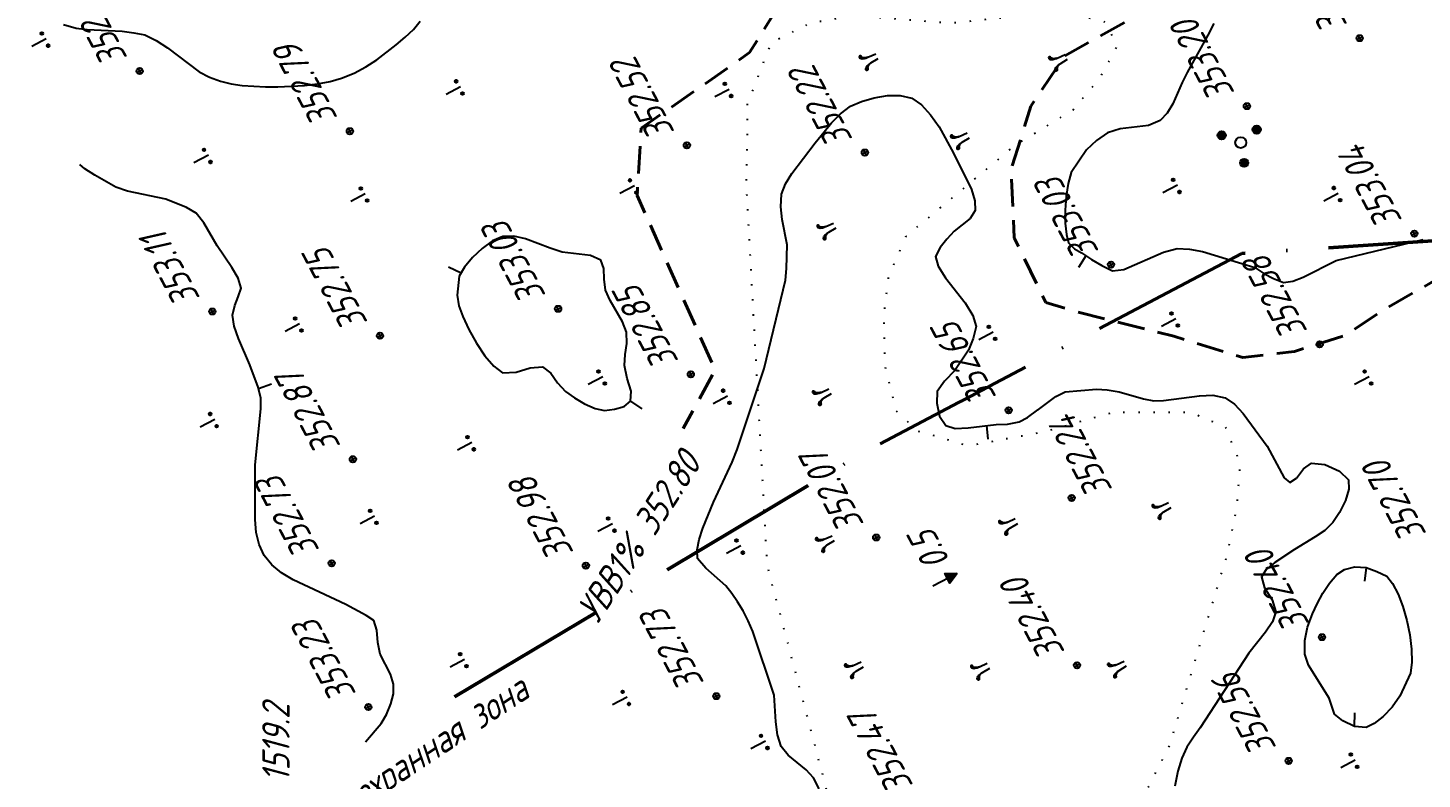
# Model space of a CAD drawing. Extents: x 1519167 to 1519613, y 2186570 to 2187012.
# Drawn here: x 1519181.7 to 1519283.6, y 2186804.1 to 2186859 of the extents above; entities that cross this region are included whole.
import ezdxf

# ---------------------------------------------------------------- set-up
doc = ezdxf.new("R2010")
doc.units = 0
for name, pattern in [('ACAD_ISO10W100', [18, 12, -3, 0, -3]), ('IZ_HIDDEN', [3, 2, -1]), ('ИИDot', [1, 0, -1])]:
    doc.linetypes.add(name, pattern=pattern)
for name, color, linetype, lineweight in [('ИИ_ГЕОСЕТКА_025', 3, 'Continuous', 25), ('ИИ_ГИДРОЛОГИЯ_025', 150, 'Continuous', 25), ('ИИ_ГРАНИЦА_025', 7, 'Continuous', 25), ('ИИ_КОНТУР_025', 7, 'ИИDot', 25), ('ИИ_ОТМЕТКА_025', 7, 'Continuous', 25), ('ИИ_РАЗМЕР_025', 7, 'Continuous', 25), ('ИИ_РЕЛЬЕФ_025', 34, 'Continuous', 25), ('ИИ_УГОДЬЯ_025', 7, 'Continuous', 25)]:
    doc.layers.add(name, color=color, linetype=linetype, lineweight=lineweight)
doc.styles.add('VNIPISIMPLEXCUR', font='simplex.shx', dxfattribs={"width": 0.8, "oblique": 15})
doc.dimstyles.new('ИИ-1000-м-dm$2', dxfattribs={"dimtxt": 2.5, "dimasz": 2.5, "dimexe": 1.25, "dimexo": 0, "dimgap": 1, "dimtad": 2, "dimtoh": 1, "dimzin": 1, "dimdsep": 46, "dimtxsty": 'VNIPISIMPLEXCUR', "dimcen": 2.5, "dimaunit": 1, "dimazin": 0, "dimtfac": 1, "dimtmove": 1, "dimatfit": 2, "dimfxl": 1, "dimarcsym": 0})

# ---------------------------------------------------------------- blocks, each defined once
blk = doc.blocks.new('ИИ05403')
at = {"linetype": 'Continuous', "lineweight": 25}
for points in [[(-0.3719088392116541, 1.104243413491141), (-0.4306105260804169, 1.161016916086846), (-0.4798441994880011, 1.183726317125126), (-0.5215034655360838, 1.187511217298173), (-0.5574819132791243, 1.17426406136525), (-0.5839923646082087, 1.138307515048564), (-0.5858859707098906, 1.08721135738517), (-0.5707371389436682, 1.060717056173841), (-0.5328650850989455, 1.036115210376295), (-0.476057004331866, 1.020975609684107), (-0.4211425126192358, 1.002051108818872), (-0.3643344318521553, 0.954739851328526), (-0.322675165804073, 0.896073893319038), (-0.2829095058576687, 0.8090211893389565), (-0.2507182532707636, 0.7087213400804719), (-0.2324430663398145, 0.6261047306790769), (-0.2355694385517691, 0.6879043838014546), (-0.2545054654741268, 0.7863117883006762), (-0.2772286875526238, 0.8790418478675857), (-0.3018455327800301, 0.9698794520207132), (-0.3283559670618868, 1.041792555308606)], [(0.4211425126192356, 1.002051108818872), (0.4760570043318644, 1.020975609684106), (0.5328650850989461, 1.036115210376295), (0.5707371389436685, 1.060717056173841), (0.5858859707098905, 1.08721135738517), (0.5839923646082088, 1.138307515048563), (0.5574819132791244, 1.17426406136525), (0.5215034655360838, 1.187511217298173), (0.4798441994880007, 1.183726317125126), (0.4306105260804167, 1.161016916086846), (0.3719088392116541, 1.10424341349114), (0.3283559670618868, 1.041792555308606), (0.3018455327800298, 0.9698794520207127), (0.2772286875526236, 0.8790418478675848), (0.2545054654741267, 0.7863117883006753), (0.235569438551769, 0.6879043838014544), (0.2324430663398145, 0.6261047306790771), (0.2507182532707635, 0.7087213400804713), (0.2829095058576688, 0.809021189338957), (0.322675165804073, 0.8960738933190379), (0.3643344318521551, 0.9547398513285258)]]:
    blk.add_hatch(color=0, dxfattribs=at).paths.add_polyline_path(points)
at = {"color": 0, "linetype": 'Continuous', "lineweight": 25}
for points in [[(-0.2324430663398145, 0.6261047306790772), (-0.2507182532707635, 0.7087213400804713), (-0.2829095058576687, 0.8090211893389567), (-0.322675165804073, 0.896073893319038), (-0.3643344318521553, 0.9547398513285261), (-0.4211425126192356, 1.002051108818872), (-0.4760570043318655, 1.020975609684106), (-0.5328650850989458, 1.036115210376295), (-0.5707371389436684, 1.060717056173841), (-0.5858859707098905, 1.08721135738517), (-0.5839923646082088, 1.138307515048563), (-0.5574819132791244, 1.17426406136525), (-0.5215034655360835, 1.187511217298173), (-0.4798441994880012, 1.183726317125126), (-0.4306105260804163, 1.161016916086846), (-0.3719088392116543, 1.104243413491141), (-0.3283559670618867, 1.041792555308606), (-0.30184553278003, 0.9698794520207132), (-0.2772286875526238, 0.8790418478675852), (-0.2545054654741268, 0.786311788300676), (-0.235569438551769, 0.6879043838014545), (-0.2324430663398145, 0.6261047306790772), (-0.2000000000000002, 0)], [(0.2324430663398145, 0.6261047306790772), (0.2507182532707635, 0.7087213400804713), (0.2829095058576687, 0.8090211893389567), (0.322675165804073, 0.896073893319038), (0.3643344318521553, 0.9547398513285261), (0.4211425126192356, 1.002051108818872), (0.4760570043318655, 1.020975609684106), (0.5328650850989458, 1.036115210376295), (0.5707371389436684, 1.060717056173841), (0.5858859707098905, 1.08721135738517), (0.5839923646082088, 1.138307515048563), (0.5574819132791244, 1.17426406136525), (0.5215034655360835, 1.187511217298173), (0.4798441994880012, 1.183726317125126), (0.4306105260804163, 1.161016916086846), (0.3719088392116543, 1.104243413491141), (0.3283559670618867, 1.041792555308606), (0.30184553278003, 0.9698794520207132), (0.2772286875526238, 0.8790418478675852), (0.2545054654741268, 0.786311788300676), (0.235569438551769, 0.6879043838014545), (0.2324430663398145, 0.6261047306790772), (0.2000000000000002, 0)]]:
    blk.add_lwpolyline(points, dxfattribs=at)
blk = doc.blocks.new('ИИ05407')
at = {"linetype": 'Continuous', "lineweight": 25}
h = blk.add_hatch(color=0, dxfattribs=at)
edge = h.paths.add_edge_path()
edge.add_arc((-0.4999999999999995, 0.1), 0.1, 0, 360)
h = blk.add_hatch(color=0, dxfattribs=at)
edge = h.paths.add_edge_path()
edge.add_arc((0.5000000000000007, 0.1), 0.1, 0, 360)
at = {"color": 0, "linetype": 'Continuous', "lineweight": 25}
blk.add_lwpolyline([(0, 0), (0, 1.2)], dxfattribs=at)
for centre in [(-0.4999999999999995, 0.1), (0.5000000000000007, 0.1)]:
    blk.add_circle(centre, 0.1, dxfattribs=at)
blk = doc.blocks.new('ИИ053296')
at = {"color": 0, "linetype": 'Continuous', "lineweight": 25}
blk.add_lwpolyline([(0, 0), (1, 0)], dxfattribs=at)
blk = doc.blocks.new('ИИ053951')
at = {"linetype": 'Continuous', "lineweight": 25}
h = blk.add_hatch(color=0, dxfattribs=at)
edge = h.paths.add_edge_path()
edge.add_arc((1.160486125856096, 0.9504062035232437), 0.3, 0, 360)
h = blk.add_hatch(color=0, dxfattribs=at)
edge = h.paths.add_edge_path()
edge.add_arc((-1.403318979093456, 0.5298073639691836), 0.3, 0, 360)
h = blk.add_hatch(color=0, dxfattribs=at)
edge = h.paths.add_edge_path()
edge.add_arc((0.2428328532373598, -1.480213567492427), 0.3, 0, 360)
at = {"color": 0, "linetype": 'Continuous', "lineweight": 25}
for centre, radius in [((1.160486125856096, 0.9504062035232437), 0.3), ((-1.403318979093456, 0.5298073639691836), 0.3), ((0, 0), 0.4), ((0.2428328532373598, -1.480213567492427), 0.3)]:
    blk.add_circle(centre, radius, dxfattribs=at)
blk = doc.blocks.new('PICKET')
at = {"color": 0, "linetype": 'Continuous', "lineweight": 25}
for p, q in [((-0.2299999999999898, 0), (0.2299999999999898, 0)), ((0, 0.2299999999999898), (0, -0.2299999999999898))]:
    blk.add_line(p, q, dxfattribs=at)
blk.add_circle((0, 0), 0.23, dxfattribs=at)
at = {"color": 0, "linetype": 'Continuous', "style": 'VNIPISIMPLEXCUR', "oblique": 15, "width": 0.8}
blk.add_attdef('OTMETKA', (1.25, 0.3000000000000114), '', height=2, dxfattribs=at)
at = {"color": 8, "linetype": 'Continuous', "style": 'VNIPISIMPLEXCUR', "oblique": 15, "width": 0.8, "flags": 1}
blk.add_attdef('NOMER', (1.25, -2.699999999999989), '', height=2, dxfattribs=at)
blk = doc.blocks.new('ИИ05466')
at = {"linetype": 'Continuous', "lineweight": 25}
blk.add_hatch(color=0, dxfattribs=at).paths.add_polyline_path([(0, 0), (-0.4000000000000057, 0.8000000000000114), (0.4000000000000057, 0.8000000000000114)])
at = {"color": 0, "linetype": 'Continuous', "lineweight": 25}
for points in [[(0, 0), (0, 2)], [(0, 0), (-0.4000000000000057, 0.8000000000000114), (0.4000000000000057, 0.8000000000000114), (0, 0)]]:
    blk.add_lwpolyline(points, dxfattribs=at)
at = {"color": 0, "linetype": 'Continuous', "style": 'VNIPISIMPLEXCUR', "oblique": 15, "width": 0.8}
blk.add_attdef('DEPTH', (1, 0), '', height=2, dxfattribs=at)
blk = doc.blocks.new('*D42')
at = {"layer": 'Defpoints', "color": 0, "transparency": 16777216}
for p in [(1519482.409112327, 2186840.189303848), (1519363.307495137, 2186746.815645184), (1519375.849179498, 2186713.319293056), (1519273.871336892, 2186671.020976549), (1519434.057590367, 2186602.83928543)]:
    blk.add_point(p, dxfattribs=at)
at = {"layer": 'ИИ_РАЗМЕР_025', "color": 0, "lineweight": -2, "transparency": 16777216}
for p, q in [((1519367.834215197, 2186756.781464417), (1519364.261829036, 2186763.562892868)), ((1519362.070670258, 2186747.220972842), (1519367.834215197, 2186756.781464417)), ((1519360.927050252, 2186741.641608137), (1519357.689613366, 2186747.78628803))]:
    blk.add_line(p, q, dxfattribs=at)
blk.add_arc((1519360.927050252, 2186741.641608137), 5.695364538610469, 59.27436186247808, 97.55833745788873, dxfattribs=at)
at = {"layer": 'ИИ_РАЗМЕР_025', "color": 0, "transparency": 16777216}
for points in [[(1519360.279089764, 2186746.969882825), (1519360.076724419, 2186747.605093587), (1519358.272274806, 2186746.680392173)], [(1519364.054944078, 2186746.789665338), (1519363.618994578, 2186746.285291986), (1519365.350089384, 2186745.229630163)]]:
    blk.add_solid(points, dxfattribs=at)
at = {"layer": 'ИИ_РАЗМЕР_025', "color": 0, "transparency": 16777216, "insert": (1519364.435862447, 2186759.605476825), "char_height": 2, "attachment_point": 5, "rotation": 117.77979618591188, "style": 'VNIPISIMPLEXCUR'}
blk.add_mtext("78°44'", dxfattribs=at)
blk = doc.blocks.new('*D43')
at = {"layer": 'Defpoints', "color": 0, "transparency": 16777216}
for p in [(1519297.920252201, 2186946.833631685), (1519482.409112328, 2186840.189303848), (1519396.44822666, 2186775.815196537), (1519273.871336892, 2186671.02097655), (1519469.341392375, 2186621.426426311)]:
    blk.add_point(p, dxfattribs=at)
at = {"layer": 'ИИ_РАЗМЕР_025', "color": 0, "lineweight": -2, "transparency": 16777216}
for p, q in [((1519395.36096939, 2186782.255402636), (1519391.788583229, 2186789.036831087)), ((1519394.40464737, 2186776.484968804), (1519395.36096939, 2186782.255402636))]:
    blk.add_line(p, q, dxfattribs=at)
blk.add_arc((1519392.514684558, 2186767.265873322), 9.410827855799289, 51.24897328119503, 105.5801988631217, dxfattribs=at)
at = {"layer": 'ИИ_РАЗМЕР_025', "color": 0, "transparency": 16777216}
for points in [[(1519390.110199887, 2186776.021150645), (1519389.86391831, 2186776.640658377), (1519388.128535904, 2186775.592059779)], [(1519398.640361914, 2186774.841441516), (1519398.170186333, 2186774.368811252), (1519399.823164918, 2186773.19459964)]]:
    blk.add_solid(points, dxfattribs=at)
at = {"layer": 'ИИ_РАЗМЕР_025', "color": 0, "transparency": 16777216, "insert": (1519391.96261664, 2186785.079415044), "char_height": 2, "attachment_point": 5, "rotation": 117.77979618591188, "style": 'VNIPISIMPLEXCUR'}
blk.add_mtext("78°44'", dxfattribs=at)

msp = doc.modelspace()

# ---------------------------------------------------------------- block references
at = {"layer": 'ИИ_РЕЛЬЕФ_025'}
for p, rotation in [((1519213.363748045, 2186841.079925888, 352.9999999999999), 154.5919339001247), ((1519251.769538296, 2186829.935057874, 352.4999999999999), 275.5443287359119), ((1519279.510917197, 2186819.561027001, 352.4999999999999), 262.8409998839576), ((1519278.666414105, 2186807.950126619, 352.4999999999999), 88.35481917968137)]:
    msp.add_blockref('ИИ053296', p, dxfattribs=dict(at, rotation=rotation))
at = {"layer": 'ИИ_УГОДЬЯ_025', "rotation": 117.7797222222222}
for name, p in [('ИИ05403', (1519257.606576762, 2186856.889925802)), ('ИИ05407', (1519213.331244224, 2186854.707899687)), ('ИИ05407', (1519232.9706277, 2186854.518608101)), ('ИИ05403', (1519250.44303617, 2186851.161232628)), ('ИИ05407', (1519194.901898071, 2186849.69493004)), ('ИИ05407', (1519226.035957583, 2186847.47082051)), ('ИИ05407', (1519265.728122546, 2186847.502206153)), ('ИИ05407', (1519206.366412486, 2186846.877310649)), ('ИИ05403', (1519240.682203026, 2186844.569735919)), ('ИИ05407', (1519265.612603365, 2186837.735278754)), ('ИИ05407', (1519223.728122546, 2186833.502206153)), ('ИИ05407', (1519279.728122546, 2186833.502206153)), ('ИИ05403', (1519240.342182119, 2186832.454485726)), ('ИИ05407', (1519195.361110107, 2186830.388276584)), ('ИИ05407', (1519214.165447954, 2186828.69247405)), ('ИИ05403', (1519265.164574126, 2186824.127968526)), ('ИИ05407', (1519207.050385179, 2186823.312643149)), ('ИИ05403', (1519253.961375962, 2186822.967904432)), ('ИИ05403', (1519261.914428804, 2186812.54483796)), ('ИИ05407', (1519235.610656233, 2186806.862424101)), ('ИИ05407', (1519278.71955878, 2186805.491495154))]:
    msp.add_blockref(name, p, dxfattribs=at)
at = {"layer": 'ИИ_УГОДЬЯ_025'}
msp.add_blockref('ИИ053951', (1519270.354276619, 2186850.626313845), dxfattribs=at)

# ---------------------------------------------------------------- wipeouts: each hides what was drawn before it
at = {"lineweight": 0}
for points, layer in [([(1519223.5488296482, 2186815.421462059), (1519232.9275579574, 2186829.895709525), (1519231.0141245464, 2186831.135537167), (1519221.635396237, 2186816.6612897003)], 'ИИ_ГИДРОЛОГИЯ_025'), ([(1519202.410300219, 2186799.258873059), (1519222.2717427567, 2186812.5086260755), (1519221.0064451515, 2186814.4053131794), (1519201.145002614, 2186801.1555601624)], 'ИИ_ГИДРОЛОГИЯ_025'), ([(1519278.3335241366, 2186859.2578074965), (1519274.4853041796, 2186866.5628716256), (1519272.468083344, 2186865.5002239416), (1519276.3163033007, 2186858.1951598125)], 'ИИ_ОТМЕТКА_025'), ([(1519188.7101483305, 2186856.3225265252), (1519184.8153782217, 2186863.7159566646), (1519182.798157386, 2186862.6533089806), (1519186.6929274949, 2186855.259878841)], 'ИИ_ОТМЕТКА_025'), ([(1519288.9849734185, 2186854.623367827), (1519285.0303931516, 2186862.1303354055), (1519283.013172316, 2186861.0676877215), (1519286.9677525829, 2186853.560720143)], 'ИИ_ОТМЕТКА_025'), ([(1519270.0935241354, 2186854.2877075), (1519266.1508375856, 2186861.772097272), (1519264.13361675, 2186860.709449588), (1519268.0763032995, 2186853.2250598166)], 'ИИ_ОТМЕТКА_025'), ([(1519204.5335241402, 2186852.457707497), (1519200.6144542387, 2186859.897265858), (1519198.597233403, 2186858.834618174), (1519202.5163033046, 2186851.395059813)], 'ИИ_ОТМЕТКА_025'), ([(1519229.1635241362, 2186851.4278074973), (1519225.2208375866, 2186858.9121972686), (1519223.203616751, 2186857.8495495846), (1519227.1463033005, 2186850.3651598133)], 'ИИ_ОТМЕТКА_025'), ([(1519242.1735241385, 2186850.8977074972), (1519238.230837589, 2186858.3820972685), (1519236.213616753, 2186857.319449585), (1519240.1563033026, 2186849.835059813)], 'ИИ_ОТМЕТКА_025'), ([(1519282.3364507887, 2186844.97320418), (1519278.4416806798, 2186852.3666343195), (1519276.424459844, 2186851.3039866355), (1519280.3192299528, 2186843.910556496)], 'ИИ_ОТМЕТКА_025'), ([(1519261.7722191669, 2186843.587121482), (1519257.7819577488, 2186851.161822481), (1519255.764736913, 2186850.099174797), (1519259.7549983314, 2186842.5244737985)], 'ИИ_ОТМЕТКА_025'), ([(1519220.557747869, 2186839.784672736), (1519216.567486451, 2186847.3593737353), (1519214.550265615, 2186846.2967260513), (1519218.5405270336, 2186838.7220250526)], 'ИИ_ОТМЕТКА_025'), ([(1519194.2995386145, 2186839.182797521), (1519190.7354015806, 2186845.9485879093), (1519188.718180745, 2186844.885940225), (1519192.2823177788, 2186838.120149837)], 'ИИ_ОТМЕТКА_025'), ([(1519206.7334241385, 2186837.507807497), (1519202.7786730858, 2186845.015099278), (1519200.76145225, 2186843.952451594), (1519204.7162033028, 2186836.445159813)], 'ИИ_ОТМЕТКА_025'), ([(1519275.4105405286, 2186836.871902877), (1519271.4559602614, 2186844.3788704555), (1519269.438739426, 2186843.3162227715), (1519273.393319693, 2186835.809255193)], 'ИИ_ОТМЕТКА_025'), ([(1519230.7597475683, 2186835.5018226), (1519226.8049965156, 2186843.0091143814), (1519224.78777568, 2186841.9464666974), (1519228.7425267326, 2186834.439174916)], 'ИИ_ОТМЕТКА_025'), ([(1519252.4990371403, 2186831.758507621), (1519248.5442860876, 2186839.2657994023), (1519246.527065252, 2186838.2031517182), (1519250.4818163046, 2186830.695859937)], 'ИИ_ОТМЕТКА_025'), ([(1519261.1623671046, 2186825.294755319), (1519257.2675969957, 2186832.6881854585), (1519255.25037616, 2186831.6255377745), (1519259.145146269, 2186824.232107635)], 'ИИ_ОТМЕТКА_025'), ([(1519243.0035241381, 2186822.7578074974), (1519238.9777523547, 2186830.3999177134), (1519236.960531519, 2186829.33727003), (1519240.9863033027, 2186821.6951598134)], 'ИИ_ОТМЕТКА_025'), ([(1519284.1135241373, 2186822.0477074976), (1519280.1708375877, 2186829.532097269), (1519278.153616752, 2186828.4694495853), (1519282.0963033016, 2186820.9850598136)], 'ИИ_ОТМЕТКА_025'), ([(1519249.2605270015, 2186820.121494967), (1519247.4719082366, 2186823.5168244764), (1519245.454687401, 2186822.4541767924), (1519247.243306166, 2186819.058847283)], 'ИИ_ОТМЕТКА_025'), ([(1519275.9010375813, 2186815.310746938), (1519271.9583510316, 2186822.7951367097), (1519269.941130196, 2186821.7324890257), (1519273.8838167456, 2186814.2480992544)], 'ИИ_ОТМЕТКА_025'), ([(1519257.6835241374, 2186813.417707497), (1519253.7408375877, 2186820.902097268), (1519251.723616752, 2186819.839449584), (1519255.6663033017, 2186812.355059813)], 'ИИ_ОТМЕТКА_025'), ([(1519246.603524141, 2186803.657807497), (1519242.5777523576, 2186811.299917713), (1519240.560531522, 2186810.237270029), (1519244.5863033056, 2186802.595159813)], 'ИИ_ОТМЕТКА_025'), ([(1519238.2798298283, 2186797.336171897), (1519234.3371432787, 2186804.820561669), (1519232.319922443, 2186803.757913985), (1519236.2626089926, 2186796.2735242136)], 'ИИ_ОТМЕТКА_025')]:
    msp.add_wipeout(points, dxfattribs=at).dxf.layer = layer

# ---------------------------------------------------------------- next in the draw order: linework, layer by layer
at = {"layer": 'ИИ_РЕЛЬЕФ_025', "elevation": 352.9999999999999}
for points in [[(1519184.30646147, 2186859.252157253), (1519185.228227468, 2186859.002389843), (1519186.0486584, 2186858.887151383), (1519188.605134808, 2186858.768315054), (1519189.443775489, 2186858.65473847), (1519190.267740235, 2186858.491620403), (1519191.095143781, 2186858.099675938), (1519191.90434545, 2186857.564053633), (1519194.233113108, 2186855.805498668), (1519194.979881182, 2186855.405543996), (1519195.79362621, 2186855.110461434), (1519196.563877728, 2186854.917687383), (1519197.360177919, 2186854.800706501), (1519199.06550424, 2186854.704137288), (1519199.970590829, 2186854.703045319), (1519201.914627264, 2186854.808299863), (1519202.883031768, 2186854.926704324), (1519203.801996904, 2186855.096998879), (1519204.636249998, 2186855.3252125), (1519205.545924882, 2186855.69317377), (1519206.403451832, 2186856.154347279), (1519207.205902375, 2186856.676335611), (1519208.633860346, 2186857.773167087), (1519209.287618617, 2186858.323570769), (1519209.882232148, 2186858.883399836), (1519210.379645859, 2186859.498244413)], [(1519268.374054722, 2186859.338418446), (1519267.949026012, 2186858.471129315), (1519266.423537519, 2186855.749855529), (1519266.061038789, 2186855.007689245), (1519265.382139341, 2186853.461247517), (1519264.9735426, 2186852.781190394), (1519264.457383832, 2186852.246054647), (1519263.599412096, 2186851.883663942), (1519261.528505398, 2186851.637134574), (1519260.605398783, 2186851.3274757), (1519259.808372327, 2186850.780175705), (1519259.076081205, 2186850.097549513), (1519257.965455554, 2186848.446566666), (1519257.72771772, 2186847.646952907), (1519257.580010794, 2186846.697798931), (1519257.51628442, 2186845.694134952), (1519257.530488241, 2186844.730991181), (1519257.6165719, 2186843.903397833), (1519257.768485041, 2186843.30638512), (1519258.189820383, 2186842.849869289), (1519258.70020572, 2186842.561283221), (1519259.440326683, 2186842.072919184), (1519260.202742587, 2186841.632805978), (1519260.987453432, 2186841.240943606), (1519261.803267324, 2186841.359874156), (1519264.701807149, 2186842.60899602), (1519265.694604469, 2186842.880744194), (1519266.606494315, 2186842.839385468), (1519267.543651902, 2186842.660734233), (1519271.376508051, 2186841.488487592), (1519272.048648848, 2186841.055046664), (1519272.745340585, 2186840.690646886), (1519273.46658326, 2186840.395288257), (1519274.158584034, 2186840.495341052), (1519274.920140791, 2186840.790996347), (1519277.324049891, 2186842.013280801), (1519283.676589904, 2186843.543075053)]]:
    msp.add_lwpolyline(points, dxfattribs=at)
at = {"layer": 'ИИ_РЕЛЬЕФ_025'}
for points, elevation in [([(1519225.758924723, 2186831.724463103), (1519225.79093229, 2186832.450320194), (1519225.511649096, 2186833.390975313), (1519225.301372236, 2186834.324296666), (1519225.355996123, 2186835.136527734), (1519225.474492249, 2186835.94197067), (1519225.447348345, 2186836.763249733), (1519225.168768995, 2186837.524817999), (1519224.268252253, 2186839.085289469), (1519223.929619845, 2186839.82984254), (1519223.826681097, 2186840.642140528), (1519223.81049959, 2186841.426705458), (1519223.573077052, 2186842.034256241), (1519222.826612775, 2186842.376461181), (1519220.766667214, 2186842.607202818), (1519219.881506474, 2186842.90267779), (1519218.084989061, 2186843.592915634), (1519217.226024252, 2186843.789102705), (1519216.428183285, 2186843.75361801), (1519215.66436508, 2186843.43279799), (1519214.900358991, 2186842.892402938), (1519214.19922939, 2186842.223836808), (1519213.624040649, 2186841.518503558), (1519213.237857142, 2186840.867807142), (1519213.089749572, 2186839.477436498), (1519213.210992352, 2186838.704023477), (1519213.500928838, 2186837.916232515), (1519213.942401326, 2186836.965539433), (1519214.494407678, 2186835.965572421), (1519215.115945753, 2186835.029959671), (1519215.766013416, 2186834.27232937), (1519216.403608524, 2186833.806309711), (1519217.39042389, 2186833.849226344), (1519218.420503848, 2186834.162050093), (1519219.330907722, 2186834.242584076), (1519219.928605074, 2186833.776194197), (1519220.420311216, 2186833.076166676), (1519220.999970118, 2186832.435943897), (1519221.655626014, 2186831.977889398), (1519222.399659927, 2186831.534903722), (1519223.15890545, 2186831.192311557), (1519223.860196183, 2186831.035437589), (1519224.585470347, 2186831.149942853), (1519225.297687401, 2186831.325628451)], 352.9999999999999), ([(1519275.04410851, 2186813.241432459), (1519275.046093186, 2186814.221256819), (1519275.237857555, 2186815.203788499), (1519275.599256267, 2186816.173995525), (1519275.931993505, 2186816.90005166), (1519276.347624072, 2186817.68269124), (1519276.831478393, 2186818.427914976), (1519277.368886893, 2186819.041723574), (1519277.945179998, 2186819.430117742), (1519278.684701003, 2186819.605404282), (1519279.510917197, 2186819.561027001), (1519280.296864158, 2186819.264323852), (1519281.025657142, 2186818.924185714), (1519281.450707238, 2186818.383807337), (1519281.847456816, 2186817.625205236), (1519282.200406645, 2186816.70804229), (1519282.494057497, 2186815.691981381), (1519282.712910141, 2186814.636685388), (1519282.841465349, 2186813.601817192), (1519282.864223892, 2186812.647039673), (1519282.76568654, 2186811.832015714), (1519281.9804315, 2186810.155067832), (1519281.409616432, 2186809.348507971), (1519280.758405465, 2186808.662573107), (1519280.106624786, 2186808.150224704), (1519279.513688847, 2186807.873044319), (1519278.666414105, 2186807.950126618), (1519277.818086876, 2186808.347892675), (1519277.199413878, 2186808.847914279), (1519276.811202666, 2186810.024172077), (1519275.309724084, 2186812.434604366)], 352.4999999999999)]:
    msp.add_lwpolyline(points, close=True, dxfattribs=dict(at, elevation=elevation))

# ---------------------------------------------------------------- next in the draw order: block references
at = {"layer": 'ИИ_ОТМЕТКА_025', "rotation": 117.7797222222222}
for p, values in [((1519279.039999998, 2186858.259999999, 353.1299999999999), {'OTMETKA': '353.13'}), ((1519189.880224059, 2186855.85232878, 352.6399999999999), {'OTMETKA': '352.64'}), ((1519270.799999999, 2186853.2899, 353.1999999999999), {'OTMETKA': '353.20'}), ((1519205.239999998, 2186851.4599, 352.79), {'OTMETKA': '352.79'}), ((1519229.869999999, 2186850.43, 352.5199999999999), {'OTMETKA': '352.52'}), ((1519242.879999998, 2186849.8999, 352.22), {'OTMETKA': '352.22'}), ((1519283.042926649, 2186843.97539668, 353.04), {'OTMETKA': '353.04'}), ((1519260.875074108, 2186841.70486663, 353.0299999999999), {'OTMETKA': '353.03'}), ((1519220.461611209, 2186838.47546593, 353.0299999999999), {'OTMETKA': '353.03'}), ((1519195.189899999, 2186838.28, 353.11), {'OTMETKA': '353.11'}), ((1519276.117016389, 2186835.87409538, 352.5799999999999), {'OTMETKA': '352.58'}), ((1519230.159899999, 2186833.68, 352.85), {'OTMETKA': '352.85'}), ((1519253.387275158, 2186831.056503669, 352.6499999999999), {'OTMETKA': '352.65'}), ((1519243.709999999, 2186821.76, 352.0699999999999), {'OTMETKA': '352.07'}), ((1519284.819999999, 2186821.0499, 352.6999999999999), {'OTMETKA': '352.70'}), ((1519258.389999998, 2186812.4199, 352.3999999999999), {'OTMETKA': '352.40'}), ((1519247.309999998, 2186802.66, 352.47), {'OTMETKA': '352.47'})]:
    msp.add_blockref('PICKET', p, dxfattribs=at).add_auto_attribs(values)
at = {"layer": 'ИИ_ОТМЕТКА_025'}
ref = msp.add_blockref('PICKET', (1519257.999999999, 2186824.6499, 352.24), dxfattribs=dict(at, rotation=117.7797222222222))
ref.add_attrib('OTMETKA', '352.24', (1519261.020827238, 2186825.263058233, 352.24), dxfattribs={"layer": '0', "color": 0, "linetype": 'Continuous', "height": 2, "rotation": 117.7797222245429, "style": 'VNIPISIMPLEXCUR', "oblique": 15.00000000000003, "width": 0.8000000000000005})
at = {"layer": 'ИИ_ОТМЕТКА_025', "color": 7, "rotation": 117.7797222222222}
msp.add_blockref('ИИ05466', (1519249.620571046, 2186819.137642683), dxfattribs=at).add_auto_attribs({'DEPTH': '0.5'})
at = {"layer": 'ИИ_РЕЛЬЕФ_025'}
for p, rotation in [((1519259.025612908, 2186842.346565389, 352.9999999999999), 238.3035481159118), ((1519225.758924722, 2186831.724463103, 352.9999999999999), 325.6503971628372)]:
    msp.add_blockref('ИИ053296', p, dxfattribs=dict(at, rotation=rotation))
at = {"layer": 'ИИ_УГОДЬЯ_025', "rotation": 117.7797222222222}
for name, p in [('ИИ05407', (1519183.049937718, 2186858.200621299)), ('ИИ05403', (1519243.766239502, 2186856.948226115)), ('ИИ05407', (1519277.472665931, 2186846.911845507)), ('ИИ05407', (1519252.26710974, 2186836.763328557)), ('ИИ05407', (1519232.848129531, 2186832.096155045)), ('ИИ05407', (1519224.432732047, 2186822.749307229)), ('ИИ05407', (1519233.823417559, 2186821.138358024)), ('ИИ05403', (1519240.57697086, 2186821.715526703)), ('ИИ05407', (1519213.624623788, 2186812.838952006)), ('ИИ05403', (1519242.6914388, 2186812.489780857)), ('ИИ05403', (1519251.911509091, 2186812.383830303))]:
    msp.add_blockref(name, p, dxfattribs=at)

# ---------------------------------------------------------------- next in the draw order: dimensions: what is measured, and where the dimension line sits
at = {"layer": 'ИИ_РАЗМЕР_025'}
for base, line1, picture, middle in [((1519396.44822666, 2186775.815196537), ((1519469.341392375, 2186621.426426311), (1519297.920252201, 2186946.833631686)), '*D43', (1519391.96261664, 2186785.079415044)), ((1519363.307495137, 2186746.815645184), ((1519434.057590368, 2186602.839285431), (1519375.849179498, 2186713.319293057)), '*D42', (1519364.435862448, 2186759.605476824))]:
    dim = msp.add_angular_dim_2l(base=base, line1=line1, line2=((1519273.871336892, 2186671.02097655), (1519482.409112328, 2186840.189303848)), dimstyle='ИИ-1000-м-dm$2', override={"dimtxt": 2, "dimasz": 2, "dimgap": 0.5}, dxfattribs=at)
    dim.commit()
    dim.dimension.update_dxf_attribs({"geometry": picture, "text_midpoint": middle, "dimtype": 162})

# ---------------------------------------------------------------- next in the draw order: wipeouts: each hides what was drawn before it
at = {"lineweight": 0}
for points, layer in [([(1519200.9756545061, 2186804.125287536), (1519200.9756545061, 2186811.696252895), (1519198.695654506, 2186811.696252895), (1519198.695654506, 2186804.125287536)], 'ИИ_ГЕОСЕТКА_025'), ([(1519205.3266788442, 2186828.7979041026), (1519201.3009070607, 2186836.4400143186), (1519199.283686225, 2186835.3773666346), (1519203.3094580087, 2186827.7352564186)], 'ИИ_ОТМЕТКА_025'), ([(1519221.7182274386, 2186820.271193299), (1519217.7636471714, 2186827.7781608775), (1519215.746426336, 2186826.7155131935), (1519219.701006603, 2186819.208545615)], 'ИИ_ОТМЕТКА_025'), ([(1519231.323524138, 2186811.1578074964), (1519227.33326272, 2186818.7325084955), (1519225.316041884, 2186817.669860812), (1519229.3063033025, 2186810.095159813)], 'ИИ_ОТМЕТКА_025'), ([(1519273.1435241392, 2186806.4278075), (1519269.2244542376, 2186813.8673658613), (1519267.207233402, 2186812.8047181773), (1519271.1263033035, 2186805.365159816)], 'ИИ_ОТМЕТКА_025'), ([(1519218.0685833995, 2186798.7171176593), (1519214.1258968497, 2186806.2015074305), (1519212.108676014, 2186805.1388597465), (1519216.0513625636, 2186797.6544699753)], 'ИИ_ОТМЕТКА_025')]:
    msp.add_wipeout(points, dxfattribs=at).dxf.layer = layer

# ---------------------------------------------------------------- next in the draw order: linework, layer by layer
at = {"layer": 'ИИ_ГИДРОЛОГИЯ_025', "linetype": 'IZ_HIDDEN', "lineweight": 40, "flags": 128}
msp.add_lwpolyline([(1519457.012002994, 2186867.710100826), (1519451.776577168, 2186871.093169059), (1519446.017774196, 2186877.654861207), (1519439.043210727, 2186880.697492393), (1519434.972336116, 2186879.320626595), (1519432.419386221, 2186877.975759073), (1519428.435740183, 2186876.069123929), (1519424.129282826, 2186871.497636376), (1519422.739063394, 2186869.038117501), (1519421.373130099, 2186865.439947066), (1519418.759056734, 2186859.84091805), (1519413.630691561, 2186854.644551891), (1519409.619046663, 2186851.942829793), (1519407.145230671, 2186850.447743096), (1519405.257739751, 2186846.382913251), (1519403.601374157, 2186838.601692073), (1519401.123101641, 2186830.19559059), (1519393.796982062, 2186824.80100719), (1519384.129211324, 2186822.394828534), (1519374.553337923, 2186820.435969125), (1519369.652460825, 2186818.81377489), (1519367.682196624, 2186822.189728527), (1519368.810725186, 2186826.238559234), (1519363.039369785, 2186826.268786118), (1519358.627670739, 2186826.631453675), (1519353.108090785, 2186829.097201574), (1519350.512844321, 2186833.295366284), (1519353.435360418, 2186838.673065373), (1519357.536798445, 2186842.17701172), (1519356.729262578, 2186844.438315051), (1519354.491032355, 2186846.137847364), (1519348.979546177, 2186848.22404679), (1519339.138929466, 2186848.229869759), (1519327.031543405, 2186839.165121696), (1519321.846510946, 2186836.62560648), (1519317.31701991, 2186835.390962834), (1519313.410690045, 2186836.979388446), (1519310.222845827, 2186840.481564447), (1519307.120411556, 2186847.099252732), (1519303.242824354, 2186854.460041569), (1519298.87787896, 2186856.190687636), (1519293.834923734, 2186854.109833759), (1519288.083397052, 2186846.090395995), (1519285.026668767, 2186840.831838956), (1519280.90094673, 2186838.466543121), (1519277.905571879, 2186836.504796363), (1519274.285216, 2186835.365261328), (1519270.498497643, 2186834.905714815), (1519265.453723794, 2186836.470142568), (1519258.336634033, 2186838.253089508), (1519256.108451757, 2186838.944068793), (1519253.794455471, 2186843.658410549), (1519253.554530679, 2186848.617736036), (1519254.997855415, 2186853.277110246), (1519257.468292092, 2186856.951843492), (1519262.174062113, 2186859.600319182), (1519265.20373512, 2186862.213462135), (1519266.661362547, 2186866.202275759), (1519265.55719381, 2186867.654896407), (1519261.938074522, 2186870.664572431), (1519258.670084996, 2186869.790649401), (1519254.159724999, 2186867.414638544), (1519248.000265094, 2186866.882279339), (1519246.931852464, 2186866.658498197), (1519244.006233359, 2186865.456359948), (1519240.354573277, 2186863.702225987), (1519236.661612507, 2186860.739669921), (1519234.456490688, 2186857.204701789), (1519226.525637976, 2186851.670620662), (1519226.227780197, 2186846.76704661), (1519231.932942824, 2186834.006755063), (1519229.609465649, 2186829.731343463)], dxfattribs=at)
at = {"layer": 'ИИ_ГРАНИЦА_025', "color": 150, "linetype": 'ACAD_ISO10W100', "lineweight": 50, "flags": 128}
msp.add_lwpolyline([(1519212.897286112, 2186810.102890944), (1519242.686858719, 2186827.913801754), (1519270.422488019, 2186842.524643553), (1519323.78522536, 2186846.019102982), (1519334.449888313, 2186845.894277734), (1519348.805432553, 2186847.771696966), (1519356.082984155, 2186851.226259983), (1519374.111379595, 2186865.486731797), (1519392.53857495, 2186878.184976391), (1519416.420254246, 2186892.360108626), (1519443.159319851, 2186908.117116999)], dxfattribs=at)
at = {"layer": 'ИИ_КОНТУР_025', "flags": 128}
msp.add_lwpolyline([(1519285.315683742, 2186758.426250104), (1519282.366061963, 2186758.83698565), (1519278.843280901, 2186757.698245544), (1519276.149380049, 2186755.420772342), (1519273.248259144, 2186753.039776037), (1519270.761591735, 2186752.004566043), (1519267.238810674, 2186751.383434439), (1519264.026852995, 2186751.48695754), (1519262.265462464, 2186752.832736842), (1519253.610444196, 2186757.591076273), (1519249.560184801, 2186761.914169358), (1519248.937538602, 2186762.795528692), (1519248.314892403, 2186764.402701587), (1519248.314892403, 2186765.491435272), (1519248.781873987, 2186766.424636526), (1519250.234731467, 2186768.135499932), (1519254.697043533, 2186770.831413184), (1519257.498969822, 2186771.868298277), (1519260.456548464, 2186772.697809021), (1519266.898851658, 2186774.642391358), (1519268.663026107, 2186775.782966962), (1519269.493225127, 2186777.130923587), (1519269.597001537, 2186778.478873543), (1519269.545113332, 2186780.708182831), (1519268.850090933, 2186783.11919568), (1519267.242488408, 2186786.229750893), (1519264.95055228, 2186787.475980429), (1519264.232653732, 2186787.438532878), (1519263.477650923, 2186787.007459743), (1519262.435019238, 2186785.678302568), (1519260.307921616, 2186781.60559308), (1519257.755259791, 2186778.767676598), (1519255.849766001, 2186777.438519423), (1519253.153308129, 2186776.576366483), (1519250.456837997, 2186776.576366483), (1519247.364891954, 2186777.151137333), (1519245.351538868, 2186777.977365844), (1519243.949380284, 2186779.486131822), (1519243.553892113, 2186780.599749095), (1519243.48199409, 2186782.036672886), (1519245.869059957, 2186789.524744858), (1519247.385968472, 2186792.050822619), (1519250.636484968, 2186795.154293014), (1519254.464858529, 2186796.886464243), (1519257.137505698, 2186798.257763409), (1519260.532480329, 2186800.278630954), (1519263.349597895, 2186803.021229285), (1519265.155434944, 2186806.55774082), (1519269.326623773, 2186820.382021485), (1519270.05288699, 2186823.828898733), (1519270.325226501, 2186827.185074304), (1519269.235843936, 2186829.81558308), (1519266.693922674, 2186830.904069929), (1519261.065413392, 2186830.904069929), (1519255.890803293, 2186829.452756353), (1519250.443853684, 2186828.454971182), (1519246.721770021, 2186829.543464703), (1519245.178463749, 2186830.994778279), (1519244.361420695, 2186834.260238829), (1519244.270640858, 2186837.979241125), (1519244.633772467, 2186840.881874949), (1519245.904726967, 2186843.784508772), (1519253.892151048, 2186850.45570526), (1519258.068146158, 2186852.995505686), (1519260.065363875, 2186855.353896085), (1519261.336318375, 2186857.712286483), (1519260.428495484, 2186859.435725108), (1519258.249705832, 2186859.979968533), (1519255.163105548, 2186859.979968533), (1519249.171452396, 2186859.345016758), (1519242.090416678, 2186859.889260184), (1519238.82224446, 2186859.345016758), (1519236.007983688, 2186857.893703182), (1519234.283117743, 2186853.449040762), (1519234.283117743, 2186851.45348376), (1519234.192337906, 2186847.734481465), (1519235.7225863, 2186819.730385032), (1519241.167831641, 2186799.188903261), (1519241.167831642, 2186795.379192615), (1519240.532348261, 2186792.476558792), (1519239.170613924, 2186790.662411818), (1519236.719484761, 2186789.301806591), (1519233.088180935, 2186788.485438118), (1519230.092360489, 2186788.304021419), (1519224.395918933, 2186786.21318794)], dxfattribs=at)
at = {"layer": 'ИИ_РЕЛЬЕФ_025', "elevation": 352.4999999999999}
msp.add_lwpolyline([(1519239.532623067, 2186803.397527116), (1519239.117613161, 2186804.184397654), (1519238.585611306, 2186804.764573822), (1519237.265744815, 2186805.839307742), (1519236.75939651, 2186806.475751814), (1519236.483050984, 2186807.322012848), (1519236.369990082, 2186808.273608225), (1519236.241839055, 2186810.239999586), (1519234.698922937, 2186814.882308385), (1519234.361363634, 2186815.657627272), (1519233.975891885, 2186816.398990296), (1519233.580388332, 2186817.055239789), (1519233.162531521, 2186817.657536921), (1519232.709999998, 2186818.237042857), (1519231.266656256, 2186819.519495686), (1519230.64689733, 2186820.227307068), (1519230.622613156, 2186820.856450256), (1519230.7601094, 2186821.605252148), (1519231.02702998, 2186822.449781001), (1519231.819719811, 2186824.330292632), (1519233.170534977, 2186827.270718782), (1519233.534523808, 2186828.187042857), (1519235.509743281, 2186834.108553283), (1519237.073506513, 2186840.581309558), (1519237.149945486, 2186841.421690795), (1519237.193987381, 2186843.147995463), (1519236.834248084, 2186845.014563745), (1519236.744241197, 2186845.938554792), (1519236.789130433, 2186846.848595652), (1519237.086167445, 2186847.622006025), (1519237.553418745, 2186848.377813809), (1519239.246968567, 2186850.61506129), (1519240.45070365, 2186852.073690305), (1519241.107534914, 2186852.723694194), (1519241.829999998, 2186853.278990909), (1519242.637826906, 2186853.626045475), (1519243.562932444, 2186853.906723099), (1519244.531918646, 2186854.072656658), (1519245.470575203, 2186854.072781915), (1519246.307941175, 2186853.866823077), (1519247.017445953, 2186853.392282296), (1519247.683837612, 2186852.662534181), (1519248.300654881, 2186851.76819079), (1519249.359721156, 2186849.848166404), (1519250.665016075, 2186847.208052394), (1519250.92696894, 2186846.372636143), (1519250.937999998, 2186845.6559), (1519250.583160487, 2186845.082619362), (1519249.412642685, 2186844.146663444), (1519248.861601144, 2186843.56931054), (1519248.393729779, 2186842.955996209), (1519248.043531961, 2186842.291801757), (1519248.24375154, 2186841.583093721), (1519248.782065966, 2186840.746454291), (1519250.214320774, 2186838.901153272), (1519250.77893186, 2186837.998377693), (1519251.022979204, 2186837.179442742), (1519250.801218854, 2186836.308503036), (1519250.45656382, 2186835.441119067), (1519249.443671317, 2186833.9576886), (1519248.704265088, 2186833.188070531), (1519248.168064514, 2186832.435483871), (1519248.128577727, 2186831.580511554), (1519248.333363267, 2186830.63590316), (1519248.787142856, 2186829.948571428), (1519249.485409206, 2186829.732168892), (1519250.435739582, 2186829.776215116), (1519252.487638752, 2186830.020576821), (1519253.30016226, 2186830.05301484), (1519254.166758198, 2186830.210623804), (1519254.772264435, 2186830.535456813), (1519256.825536755, 2186832.058010975), (1519257.522278869, 2186832.395487545), (1519259.814021925, 2186832.594855803), (1519260.589665394, 2186832.562618169), (1519261.467263638, 2186832.401808567), (1519263.246896119, 2186831.886745832), (1519263.988031084, 2186831.74148085), (1519264.695502318, 2186831.761441692), (1519267.328022672, 2186832.103868338), (1519268.306490952, 2186832.160160556), (1519269.204805193, 2186831.967302598), (1519269.900936212, 2186831.505487326), (1519270.527615485, 2186830.827788804), (1519272.28859317, 2186828.424607666), (1519273.51304473, 2186826.111823342), (1519273.946841378, 2186825.787531035), (1519274.434382315, 2186826.101796208), (1519274.942658361, 2186826.777170168), (1519275.52273667, 2186827.201889833), (1519276.491167062, 2186827.08403512), (1519277.560010974, 2186826.615647167), (1519278.220305287, 2186825.963195561), (1519278.26033744, 2186825.289503529), (1519278.005133057, 2186824.453449213), (1519277.571976315, 2186823.595921129), (1519277.078151394, 2186822.857807787), (1519276.49458875, 2186822.281224675), (1519275.782059315, 2186821.798302525), (1519274.27962037, 2186820.888654802), (1519272.849116964, 2186819.926247809), (1519272.219235913, 2186819.428134928), (1519271.873923697, 2186818.873657432), (1519272.082249106, 2186818.07790951), (1519272.644687329, 2186817.212022382), (1519272.920736063, 2186816.335792505), (1519272.666622239, 2186815.589229379), (1519272.148438465, 2186814.833129557), (1519270.953628946, 2186813.315207895), (1519267.39628895, 2186807.85529882), (1519266.887360323, 2186807.160481505), (1519266.414816635, 2186806.431989721), (1519266.033235293, 2186805.619311765), (1519265.751765463, 2186804.671005386), (1519265.525724206, 2186803.576301157)], dxfattribs=at)

# ---------------------------------------------------------------- next in the draw order: block references
at = {"layer": 'ИИ_ОТМЕТКА_025', "rotation": 117.7797222222222}
for p, values in [((1519207.439899998, 2186836.51, 352.7499999999999), {'OTMETKA': '352.75'}), ((1519222.489999998, 2186819.7, 352.98), {'OTMETKA': '352.98'}), ((1519276.281878229, 2186814.47174567, 352.3999999999999), {'OTMETKA': '352.40'}), ((1519232.029999998, 2186810.16, 352.73), {'OTMETKA': '352.73'}), ((1519273.849999998, 2186805.43, 352.5599999999999), {'OTMETKA': '352.56'})]:
    msp.add_blockref('PICKET', p, dxfattribs=at).add_auto_attribs(values)
at = {"layer": 'ИИ_РЕЛЬЕФ_025', "rotation": 20.07187639591188}
msp.add_blockref('ИИ053296', (1519198.575082932, 2186832.638608361, 352.9999999999999), dxfattribs=at)
at = {"layer": 'ИИ_УГОДЬЯ_025', "rotation": 117.7797222222222}
for p in [(1519201.564443675, 2186837.381021312), (1519225.498134502, 2186810.075563991)]:
    msp.add_blockref('ИИ05407', p, dxfattribs=at)

# ---------------------------------------------------------------- next in the draw order: texts
at = {"layer": 'ИИ_ГИДРОЛОГИЯ_025', "style": 'VNIPISIMPLEXCUR', "oblique": 15, "width": 0.8}
msp.add_text('УВВ1%%% 352.80', height=1.999999999999998, rotation=57.05839079359657, dxfattribs=at).set_placement((1519223.383174391, 2186815.423260453, 10.49999999999999))

# ---------------------------------------------------------------- next in the draw order: wipeouts: each hides what was drawn before it
at = {"lineweight": 0}
for points in [[(1519203.960099631, 2186821.376832683), (1519199.9698382127, 2186828.9515336817), (1519197.952617377, 2186827.888885998), (1519201.9428787956, 2186820.314184999)], [(1519205.7134777887, 2186809.8620230583), (1519201.7232163707, 2186817.4367240574), (1519199.705995535, 2186816.3740763734), (1519203.6962569533, 2186808.799375375)]]:
    msp.add_wipeout(points, dxfattribs=at).dxf.layer = 'ИИ_ОТМЕТКА_025'

# ---------------------------------------------------------------- next in the draw order: linework, layer by layer
at = {"layer": 'ИИ_РЕЛЬЕФ_025', "elevation": 352.9999999999999}
msp.add_lwpolyline([(1519206.381428291, 2186806.82196163), (1519207.523925737, 2186808.153502543), (1519207.925304223, 2186808.815057348), (1519208.235675805, 2186809.609081191), (1519208.418390143, 2186810.333887254), (1519208.43805373, 2186811.047573419), (1519208.204006303, 2186811.774810705), (1519207.445007981, 2186813.22681151), (1519207.296656187, 2186814.093708265), (1519207.210712201, 2186814.986523591), (1519206.986171327, 2186815.684042832), (1519206.436427773, 2186816.045419395), (1519204.955122621, 2186816.854548324), (1519201.0857969, 2186818.668361637), (1519200.244306613, 2186819.186928943), (1519199.528657472, 2186819.770610225), (1519198.976601819, 2186820.438939678), (1519198.615099636, 2186821.246791807), (1519198.397398581, 2186822.129050949), (1519198.318967212, 2186823.083372395), (1519198.31808655, 2186827.06253346), (1519198.742530154, 2186831.163777556), (1519198.732618321, 2186831.951230808), (1519198.547844592, 2186832.757457979), (1519197.923071518, 2186834.379631336), (1519197.093159969, 2186836.313560664), (1519196.790350594, 2186837.211405992), (1519196.661991175, 2186838.001732353), (1519196.822632535, 2186838.71352726), (1519197.086410039, 2186839.340842934), (1519197.299623308, 2186839.978409729), (1519197.066184457, 2186840.712278114), (1519196.603731215, 2186841.492575643), (1519195.541416096, 2186843.081028185), (1519194.576236815, 2186844.764107161), (1519193.996644443, 2186845.4599), (1519193.30293642, 2186845.872625011), (1519191.779977776, 2186846.494422222), (1519188.996658107, 2186847.069267315), (1519188.130909089, 2186847.366309091), (1519186.595990123, 2186848.23390474), (1519185.875423583, 2186848.713588707), (1519185.514360648, 2186849.029654757)], dxfattribs=at)

# ---------------------------------------------------------------- next in the draw order: block references
at = {"layer": 'ИИ_ОТМЕТКА_025', "rotation": 117.7797222222222}
for p, values in [((1519205.459999999, 2186827.4799, 352.8699999999999), {'OTMETKA': '352.87'}), ((1519203.913014278, 2186819.870643239, 352.73), {'OTMETKA': '352.73'}), ((1519206.596905929, 2186809.3654321, 353.23), {'OTMETKA': '353.23'})]:
    msp.add_blockref('PICKET', p, dxfattribs=at).add_auto_attribs(values)

# ---------------------------------------------------------------- next in the draw order: texts
at = {"layer": 'ИИ_ГЕОСЕТКА_025', "color": 7, "style": 'VNIPISIMPLEXCUR', "oblique": 15, "width": 0.8}
msp.add_text('1519.2', height=2, rotation=89.99999998665979, dxfattribs=at).set_placement((1519200.835654504, 2186803.884335155))
at = {"layer": 'ИИ_ГИДРОЛОГИЯ_025', "style": 'VNIPISIMPLEXCUR', "oblique": 15, "width": 0.8}
msp.add_text('Водоохранная зона', height=1.999999999999997, rotation=33.70762153942491, dxfattribs=at).set_placement((1519202.195544321, 2186799.283900844))

doc.saveas('drawing.dxf')
